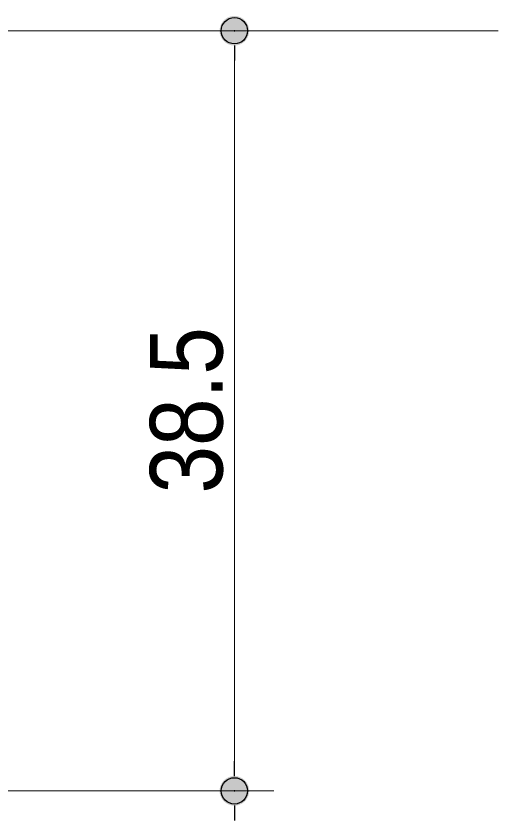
# Model space of a CAD drawing. Units: millimetres, scale not verified. Extents: x -4547 to 4547, y -2305 to 2305.
# Drawn here: x 1197.5 to 1380.5, y 397.4 to 700.2 of the extents above; entities that cross this region are included whole.
import ezdxf
from ezdxf.enums import TextEntityAlignment as Align

# ---------------------------------------------------------------- set-up
doc = ezdxf.new("R2010")
doc.units = ezdxf.units.MM
doc.header["$LTSCALE"] = 20
doc.header["$PDMODE"] = 32
doc.header["$PDSIZE"] = 10
for name, color, linetype, lineweight in [('0-1_3一般', 7, 'Continuous', 15), ('0-2_2寸法-1', 7, 'Continuous', 15), ('0-3_0', 7, 'Continuous', 25)]:
    doc.layers.add(name, color=color, linetype=linetype, lineweight=lineweight)
doc.layers.add('0-4_Defpoints', color=7, linetype='Continuous')
doc.styles.add('ＭＳ Ｐゴシック', font='')
doc.styles.get('ＭＳ Ｐゴシック').set_extended_font_data('MS PGothic')

# ---------------------------------------------------------------- blocks, each defined once
blk = doc.blocks.new('グループ-55')
at = {"layer": '0-1_3一般', "lineweight": 5}
blk.add_lwpolyline([(54422.6, 14319), (39872.6, 14319), (29381.5, 14319)], dxfattribs=at)
blk = doc.blocks.new('グループ-57')
at = {"layer": '0-1_3一般'}
blk.add_blockref('グループ-55', (0, 0), dxfattribs=at)
blk = doc.blocks.new('_Dot')
at = {"layer": '0-3_0'}
blk.add_line((-10, 0), (-20, 0), dxfattribs=at)
for points in [[(0, 0), (-8.76, 4.82), (-8.09, 5.88)], [(0, 0), (-8.09, 5.88), (-7.29, 6.85)], [(0, 0), (-7.29, 6.85), (-6.37, 7.71)], [(0, 0), (-6.37, 7.71), (-5.36, 8.44)], [(0, 0), (-5.36, 8.44), (-4.26, 9.05)], [(0, 0), (-4.26, 9.05), (-3.09, 9.51)], [(0, 0), (-3.09, 9.51), (-1.87, 9.82)], [(0, 0), (-1.87, 9.82), (-0.63, 9.98)], [(0, 0), (-0.63, 9.98), (0.63, 9.98)], [(0, 0), (0.63, 9.98), (1.87, 9.82)], [(0, 0), (1.87, 9.82), (3.09, 9.51)], [(0, 0), (3.09, 9.51), (4.26, 9.05)], [(0, 0), (4.26, 9.05), (5.36, 8.44)], [(0, 0), (5.36, 8.44), (6.37, 7.71)], [(0, 0), (6.37, 7.71), (7.29, 6.85)], [(0, 0), (7.29, 6.85), (8.09, 5.88)], [(0, 0), (8.09, 5.88), (8.76, 4.82)], [(0, 0), (-10, 0), (-9.92, 1.25)], [(0, 0), (-9.92, -1.25), (-10, 0)], [(0, 0), (-9.92, 1.25), (-9.69, 2.49)], [(0, 0), (-9.69, -2.49), (-9.92, -1.25)], [(0, 0), (-9.69, 2.49), (-9.3, 3.68)], [(0, 0), (-9.3, -3.68), (-9.69, -2.49)], [(0, 0), (-9.3, 3.68), (-8.76, 4.82)], [(0, 0), (-8.76, -4.82), (-9.3, -3.68)], [(0, 0), (-8.09, -5.88), (-8.76, -4.82)], [(0, 0), (-7.29, -6.85), (-8.09, -5.88)], [(0, 0), (-6.37, -7.71), (-7.29, -6.85)], [(0, 0), (-5.36, -8.44), (-6.37, -7.71)], [(0, 0), (-4.26, -9.05), (-5.36, -8.44)], [(0, 0), (-3.09, -9.51), (-4.26, -9.05)], [(0, 0), (-1.87, -9.82), (-3.09, -9.51)], [(0, 0), (-0.63, -9.98), (-1.87, -9.82)], [(0, 0), (0.63, -9.98), (-0.63, -9.98)], [(0, 0), (8.76, 4.82), (9.3, 3.68)], [(0, 0), (9.3, 3.68), (9.69, 2.49)], [(0, 0), (9.69, 2.49), (9.92, 1.25)], [(0, 0), (9.92, 1.25), (10, 0)], [(0, 0), (1.87, -9.82), (0.63, -9.98)], [(0, 0), (3.09, -9.51), (1.87, -9.82)], [(0, 0), (4.26, -9.05), (3.09, -9.51)], [(0, 0), (5.36, -8.44), (4.26, -9.05)], [(0, 0), (6.37, -7.71), (5.36, -8.44)], [(0, 0), (7.29, -6.85), (6.37, -7.71)], [(0, 0), (8.09, -5.88), (7.29, -6.85)], [(0, 0), (8.76, -4.82), (8.09, -5.88)], [(0, 0), (9.3, -3.68), (8.76, -4.82)], [(0, 0), (9.69, -2.49), (9.3, -3.68)], [(0, 0), (9.92, -1.25), (9.69, -2.49)], [(0, 0), (10, 0), (9.92, -1.25)]]:
    blk.add_solid(points, dxfattribs=at)

msp = doc.modelspace()

# ---------------------------------------------------------------- linework, layer by layer
at = {"layer": '0-2_2寸法-1'}
for p, q in [((1295.44, 694.56), (1295.64, 694.56)), ((1280.44, 683.31), (1280.44, 417.07)), ((1183.25, 405.81), (1295.44, 405.81)), ((1183.25, 405.81), (1295.44, 405.81))]:
    msp.add_line(p, q, dxfattribs=at)
at = {"layer": '0-4_Defpoints'}
for p in [(1280.44, 694.56), (1280.44, 405.81)]:
    msp.add_point(p, dxfattribs=at)

# ---------------------------------------------------------------- block references
at = {"layer": '0-1_3一般', "xscale": 0.05, "yscale": 0.05}
msp.add_blockref('グループ-57', (-1340.62, -21.39), dxfattribs=at)
at = {"layer": '0-2_2寸法-1', "xscale": 0.5627563, "yscale": 0.5627563}
for p, rotation in [((1280.44, 694.56), 90), ((1280.44, 405.81), 270), ((1280.44, 405.81), 90)]:
    msp.add_blockref('_Dot', p, dxfattribs=dict(at, rotation=rotation))

# ---------------------------------------------------------------- texts
at = {"layer": '0-2_2寸法-1', "style": 'ＭＳ Ｐゴシック', "width": 0.9}
msp.add_text('38.5', height=27.57, rotation=90, dxfattribs=at).set_placement((1284.23, 518.78), align=Align.BOTTOM_LEFT)

doc.saveas('drawing.dxf')
